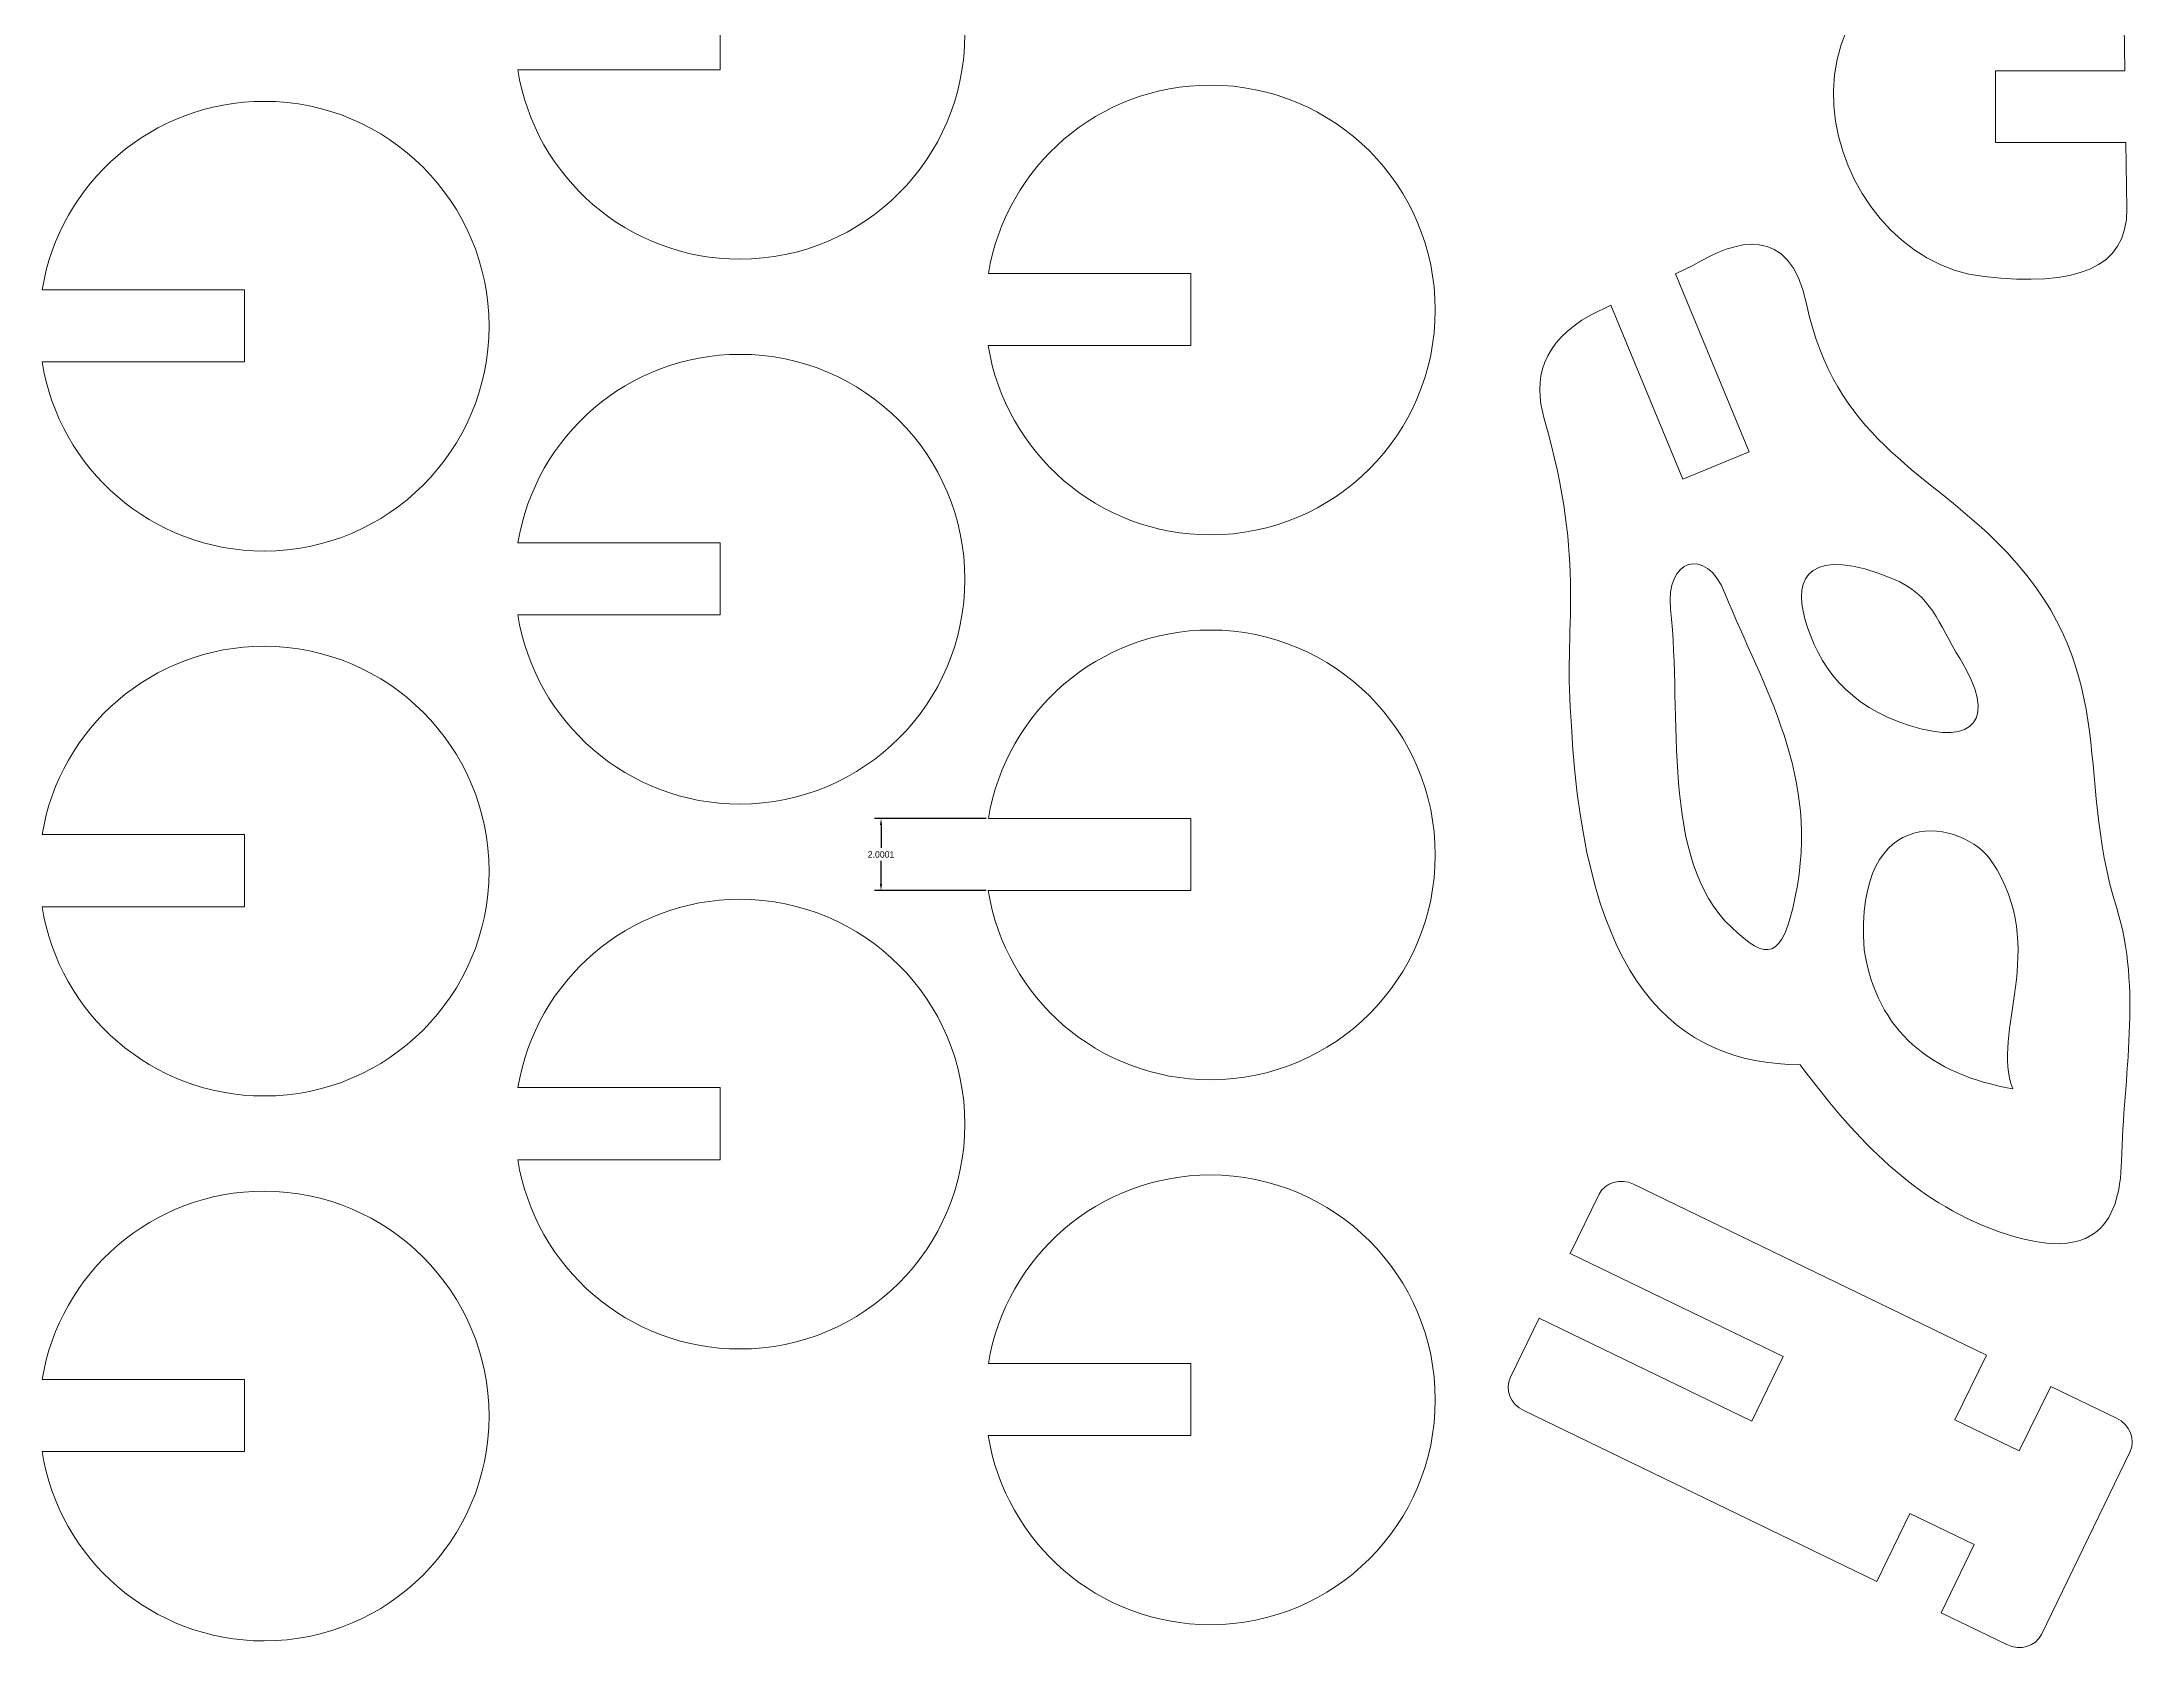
# Model space of a CAD drawing. Header units: centimetres. Extents: x -44 to 217, y -20 to 184.
# Drawn here: x 21 to 79.2, y -18.8 to 25.9 of the extents above; entities that cross this region are included whole.
import ezdxf

# ---------------------------------------------------------------- set-up
doc = ezdxf.new("R2010")
doc.units = ezdxf.units.CM
doc.header["$MEASUREMENT"] = 0
doc.layers.add('Layer 1', color=7, linetype='Continuous')
doc.dimstyles.get("Standard").update_dxf_attribs({"dimtxt": 0.18, "dimasz": 0.18, "dimexe": 0.18, "dimexo": 0.0625, "dimgap": 0.09, "dimtad": 0, "dimtih": 1, "dimtoh": 1, "dimdec": 4, "dimzin": 0, "dimdsep": 46, "dimtxsty": 'Standard', "dimcen": 0.09, "dimadec": 0, "dimazin": 0, "dimtfac": 1, "dimtdec": 4, "dimtofl": 0, "dimtmove": 0, "dimatfit": 3, "dimfxl": 1, "dimtolj": 1, "dimtzin": 0, "dimarcsym": 0})

# ---------------------------------------------------------------- blocks, each defined once
blk = doc.blocks.new('*D1')
at = {"color": 0, "lineweight": -2}
for p, q in [((47.161, 4.343), (44.063, 4.343)), ((44.243, 4.163), (44.243, 3.523)), ((44.243, 2.523), (44.243, 3.163)), ((47.157, 2.343), (44.063, 2.343))]:
    blk.add_line(p, q, dxfattribs=at)
at = {"color": 0}
for points in [[(44.213, 4.163), (44.273, 4.163), (44.243, 4.343)], [(44.213, 2.523), (44.273, 2.523), (44.243, 2.343)]]:
    blk.add_solid(points, dxfattribs=at)
at = {"layer": 'Defpoints', "color": 0}
for p in [(47.223, 4.343), (44.243, 2.343), (47.219, 2.343)]:
    blk.add_point(p, dxfattribs=at)
at = {"color": 0, "insert": (44.243, 3.343), "char_height": 0.18, "attachment_point": 5}
blk.add_mtext('\\A1;2.0001', dxfattribs=at)

msp = doc.modelspace()

# ---------------------------------------------------------------- linework, layer by layer
at = {"layer": 'Layer 1', "lineweight": 9}
for points in [[(34.16476, 27.12788), (34.64879, 30.09401), (37.22294, 32.3588), (40.32582, 32.3588), (40.32582, 32.3588), (43.77336, 32.3588), (46.56912, 29.56309), (46.56912, 26.1155), (46.56912, 26.1155), (46.56912, 22.6679), (43.77336, 19.87201), (40.32582, 19.87201)], [(47.22313, 19.47297), (47.70716, 22.4391), (50.28131, 24.70389), (53.3842, 24.70389), (53.3842, 24.70389), (56.83173, 24.70389), (59.62749, 21.90819), (59.62749, 18.46059), (59.62749, 18.46059), (59.62749, 15.013), (56.83173, 12.2171), (53.3842, 12.2171)], [(20.95629, 19.02268), (21.44032, 21.98882), (24.01447, 24.2536), (27.11736, 24.2536), (27.11736, 24.2536), (30.56489, 24.2536), (33.36065, 21.4579), (33.36065, 18.0103), (33.36065, 18.0103), (33.36065, 14.56271), (30.56489, 11.76681), (27.11736, 11.76681)], [(34.16476, 11.99824), (34.64879, 14.96438), (37.22294, 17.22916), (40.32582, 17.22916), (40.32582, 17.22916), (43.77336, 17.22916), (46.56912, 14.43346), (46.56912, 10.98586), (46.56912, 10.98586), (46.56912, 7.53827), (43.77336, 4.74238), (40.32582, 4.74238)], [(47.22313, 4.34334), (47.70716, 7.30947), (50.28131, 9.57425), (53.3842, 9.57425), (53.3842, 9.57425), (56.83173, 9.57425), (59.62749, 6.77855), (59.62749, 3.33096), (59.62749, 3.33096), (59.62749, -0.11664), (56.83173, -2.91253), (53.3842, -2.91253)], [(20.95629, 3.89305), (21.44032, 6.85918), (24.01447, 9.12397), (27.11736, 9.12397), (27.11736, 9.12397), (30.56489, 9.12397), (33.36065, 6.32826), (33.36065, 2.88067), (33.36065, 2.88067), (33.36065, -0.56693), (30.56489, -3.36282), (27.11736, -3.36282)], [(34.16476, -3.13139), (34.64879, -0.16526), (37.22294, 2.09953), (40.32582, 2.09953), (40.32582, 2.09953), (43.77336, 2.09953), (46.56912, -0.69617), (46.56912, -4.14377), (46.56912, -4.14377), (46.56912, -7.59136), (43.77336, -10.38726), (40.32582, -10.38726)], [(47.22313, -10.7863), (47.70716, -7.82016), (50.28131, -5.55538), (53.3842, -5.55538), (53.3842, -5.55538), (56.83173, -5.55538), (59.62749, -8.35108), (59.62749, -11.79868), (59.62749, -11.79868), (59.62749, -15.24627), (56.83173, -18.04217), (53.3842, -18.04217)], [(20.95629, -11.23659), (21.44032, -8.27045), (24.01447, -6.00567), (27.11736, -6.00567), (27.11736, -6.00567), (30.56489, -6.00567), (33.36065, -8.80137), (33.36065, -12.24896), (33.36065, -12.24896), (33.36065, -15.69656), (30.56489, -18.49245), (27.11736, -18.49245)]]:
    msp.add_open_spline(points, degree=3, knots=[0.571428571, 0.571428571, 0.571428571, 0.571428571, 0.714285714, 0.714285714, 0.714285714, 0.714285714, 0.857142857, 0.857142857, 0.857142857, 0.857142857, 1, 1, 1, 1], dxfattribs=at)
for points in [[(74.86187, 19.38657), (70.30164, 19.88586), (67.91826, 28.24052), (76.03262, 29.29292)], [(78.73436, 27.67188), (78.73436, 27.67188), (78.7706, 25.09966), (78.7706, 25.09966)], [(39.78105, 25.12775), (39.78105, 25.12775), (39.78105, 27.12788), (39.78105, 27.12788)], [(40.32582, 19.87201), (37.21428, 19.87201), (34.63423, 22.1493), (34.16065, 25.12775)], [(34.16065, 25.12775), (34.16065, 25.12775), (39.78105, 25.12775), (39.78105, 25.12775)], [(78.7706, 25.09966), (78.7706, 25.09966), (75.18343, 25.09966), (75.18343, 25.09966)], [(75.18343, 25.09966), (75.18343, 25.09966), (75.18343, 23.1112), (75.18343, 23.1112)], [(75.18343, 23.1112), (75.18343, 23.1112), (78.79856, 23.1112), (78.79856, 23.1112)], [(78.79856, 23.1112), (78.79856, 23.1112), (78.82441, 21.27778), (78.82441, 21.27778)], [(78.82441, 21.27778), (78.84815, 19.59382), (77.38811, 19.10998), (74.86187, 19.38657)], [(66.78144, 19.69715), (67.96559, 20.41159), (69.45931, 20.87458), (69.93294, 18.63186)], [(52.83942, 19.47297), (52.83942, 19.47297), (47.22313, 19.47297), (47.22313, 19.47297)], [(52.83942, 17.47284), (52.83942, 17.47284), (52.83942, 19.47297), (52.83942, 19.47297)], [(66.29382, 19.46091), (66.29382, 19.46091), (66.78144, 19.69715), (66.78144, 19.69715)], [(68.33936, 14.5266), (68.33936, 14.5266), (66.29382, 19.46091), (66.29382, 19.46091)], [(26.57259, 19.02268), (26.57259, 19.02268), (20.95629, 19.02268), (20.95629, 19.02268)], [(26.57259, 17.02256), (26.57259, 17.02256), (26.57259, 19.02268), (26.57259, 19.02268)], [(62.65341, 15.43596), (62.33538, 16.54693), (62.57913, 17.55905), (63.94064, 18.32114)], [(63.94064, 18.32114), (63.94064, 18.32114), (64.50119, 18.59254), (64.50119, 18.59254)], [(64.50119, 18.59254), (64.50119, 18.59254), (66.50248, 13.76489), (66.50248, 13.76489)], [(69.93294, 18.63186), (70.71114, 14.94693), (73.17708, 14.02942), (75.17066, 12.06252)], [(27.11736, 11.76681), (24.00581, 11.76681), (21.42576, 14.04411), (20.95219, 17.02256)], [(20.95219, 17.02256), (20.95219, 17.02256), (26.57259, 17.02256), (26.57259, 17.02256)], [(53.3842, 12.2171), (50.27265, 12.2171), (47.6926, 14.4944), (47.21903, 17.47284)], [(47.21903, 17.47284), (47.21903, 17.47284), (52.83942, 17.47284), (52.83942, 17.47284)], [(63.40799, 6.91358), (63.15642, 9.75437), (63.84327, 11.27939), (62.65341, 15.43596)], [(66.50248, 13.76489), (66.50248, 13.76489), (68.33936, 14.5266), (68.33936, 14.5266)], [(39.78105, 11.99824), (39.78105, 11.99824), (34.16476, 11.99824), (34.16476, 11.99824)], [(39.78105, 9.99812), (39.78105, 9.99812), (39.78105, 11.99824), (39.78105, 11.99824)], [(66.16001, 10.15386), (66.00876, 11.5391), (67.13699, 11.9232), (67.66919, 10.59773)], [(69.88856, 9.88753), (69.55597, 11.03211), (70.02236, 11.95476), (72.32987, 10.99722)], [(75.17066, 12.06252), (78.73256, 8.54815), (77.34077, 5.67605), (78.54411, 1.85341)], [(67.66919, 10.59773), (68.74443, 7.92005), (70.31838, 5.58163), (69.62223, 2.16412)], [(72.32987, 10.99722), (73.42691, 10.54193), (73.56668, 9.78638), (74.19414, 8.77785)], [(40.32582, 4.74238), (37.21428, 4.74238), (34.63423, 7.01967), (34.16065, 9.99812)], [(34.16065, 9.99812), (34.16065, 9.99812), (39.78105, 9.99812), (39.78105, 9.99812)], [(67.84674, 1.32076), (65.85892, 3.21717), (66.48548, 7.17406), (66.16001, 10.15386)], [(72.81813, 6.91358), (71.05648, 7.46329), (70.26733, 8.58433), (69.88856, 9.88753)], [(74.19414, 8.77785), (75.23237, 7.10921), (74.62037, 6.35123), (72.81813, 6.91358)], [(69.75539, -2.49656), (66.29273, -2.46763), (63.79215, -0.21888), (63.40799, 6.91358)], [(71.53089, 0.69934), (71.24949, 4.90941), (74.31672, 4.30004), (75.08189, 3.14064)], [(52.83942, 4.34334), (52.83942, 4.34334), (47.22313, 4.34334), (47.22313, 4.34334)], [(52.83942, 2.34321), (52.83942, 2.34321), (52.83942, 4.34334), (52.83942, 4.34334)], [(26.57259, 3.89305), (26.57259, 3.89305), (20.95629, 3.89305), (20.95629, 3.89305)], [(26.57259, 1.89292), (26.57259, 1.89292), (26.57259, 3.89305), (26.57259, 3.89305)], [(75.08189, 3.14064), (76.68413, 0.71293), (75.03333, -1.59111), (75.65892, -3.16237)], [(53.3842, -2.91253), (50.27265, -2.91253), (47.6926, -0.63524), (47.21903, 2.34321)], [(47.21903, 2.34321), (47.21903, 2.34321), (52.83942, 2.34321), (52.83942, 2.34321)], [(27.11736, -3.36282), (24.00581, -3.36282), (21.42576, -1.08553), (20.95219, 1.89292)], [(20.95219, 1.89292), (20.95219, 1.89292), (26.57259, 1.89292), (26.57259, 1.89292)], [(69.62223, 2.16412), (69.26027, 0.38696), (68.82833, 0.38433), (67.84674, 1.32076)], [(78.54411, 1.85341), (79.24609, -0.3768), (78.73198, -2.82228), (78.67727, -5.15981)], [(75.65892, -3.16237), (73.39516, -2.76288), (71.90081, -1.59412), (71.53089, 0.69934)], [(74.99311, -7.02408), (72.74148, -6.14595), (71.18926, -4.40676), (69.75539, -2.49656)], [(39.78105, -3.13139), (39.78105, -3.13139), (34.16476, -3.13139), (34.16476, -3.13139)], [(39.78105, -5.13152), (39.78105, -5.13152), (39.78105, -3.13139), (39.78105, -3.13139)], [(40.32582, -10.38726), (37.21428, -10.38726), (34.63423, -8.10997), (34.16065, -5.13152)], [(34.16065, -5.13152), (34.16065, -5.13152), (39.78105, -5.13152), (39.78105, -5.13152)], [(78.67727, -5.15981), (78.63493, -6.96712), (77.87631, -8.14852), (74.99311, -7.02408)], [(65.13173, -5.81138), (64.76559, -5.63396), (64.33442, -5.76064), (64.17348, -6.09284)], [(74.93051, -10.55929), (74.93051, -10.55929), (65.13173, -5.81138), (65.13173, -5.81138)], [(64.17348, -6.09284), (64.17348, -6.09284), (63.37663, -7.73735), (63.37663, -7.73735)], [(63.37663, -7.73735), (63.37663, -7.73735), (69.28445, -10.59996), (69.28445, -10.59996)], [(62.50953, -9.52684), (62.50953, -9.52684), (61.71274, -11.17135), (61.71274, -11.17135)], [(68.41742, -12.38944), (68.41742, -12.38944), (62.50953, -9.52684), (62.50953, -9.52684)], [(52.83942, -10.7863), (52.83942, -10.7863), (47.22313, -10.7863), (47.22313, -10.7863)], [(52.83942, -12.78642), (52.83942, -12.78642), (52.83942, -10.7863), (52.83942, -10.7863)], [(69.28445, -10.59996), (69.28445, -10.59996), (68.41742, -12.38944), (68.41742, -12.38944)], [(74.04725, -12.35031), (74.04725, -12.35031), (74.93051, -10.55929), (74.93051, -10.55929)], [(26.57259, -11.23659), (26.57259, -11.23659), (20.95629, -11.23659), (20.95629, -11.23659)], [(26.57259, -13.23671), (26.57259, -13.23671), (26.57259, -11.23659), (26.57259, -11.23659)], [(61.71274, -11.17135), (61.55174, -11.50355), (61.71954, -11.92042), (62.08567, -12.09784)], [(76.71992, -11.42639), (76.71992, -11.42639), (75.83673, -13.21741), (75.83673, -13.21741)], [(78.54128, -12.30887), (78.54128, -12.30887), (76.71992, -11.42639), (76.71992, -11.42639)], [(62.08567, -12.09784), (62.08567, -12.09784), (71.88445, -16.84569), (71.88445, -16.84569)], [(53.3842, -18.04217), (50.27265, -18.04217), (47.6926, -15.76487), (47.21903, -12.78642)], [(47.21903, -12.78642), (47.21903, -12.78642), (52.83942, -12.78642), (52.83942, -12.78642)], [(75.83673, -13.21741), (75.83673, -13.21741), (74.04725, -12.35031), (74.04725, -12.35031)], [(78.91421, -13.23537), (79.07521, -12.90317), (78.90741, -12.4863), (78.54128, -12.30887)], [(27.11736, -18.49245), (24.00581, -18.49245), (21.42576, -16.21516), (20.95219, -13.23671)], [(20.95219, -13.23671), (20.95219, -13.23671), (26.57259, -13.23671), (26.57259, -13.23671)], [(76.45353, -18.31381), (76.45353, -18.31381), (78.91421, -13.23537), (78.91421, -13.23537)], [(71.88445, -16.84569), (71.88445, -16.84569), (72.80216, -14.95185), (72.80216, -14.95185)], [(72.80216, -14.95185), (72.80216, -14.95185), (74.59157, -15.81888), (74.59157, -15.81888)], [(74.59157, -15.81888), (74.59157, -15.81888), (73.67393, -17.71279), (73.67393, -17.71279)], [(73.67393, -17.71279), (73.67393, -17.71279), (75.49523, -18.59528), (75.49523, -18.59528)], [(75.49523, -18.59528), (75.86136, -18.7727), (76.29253, -18.64601), (76.45353, -18.31381)]]:
    msp.add_open_spline(points, degree=3, dxfattribs=at)

# ---------------------------------------------------------------- dimensions: what is measured, and where the dimension line sits
dim = msp.add_linear_dim(base=(44.24338, 2.34321), p1=(47.22313, 4.34334), p2=(47.21903, 2.34321), angle=90, dimstyle='Standard')
dim.commit()
dim.dimension.update_dxf_attribs({"geometry": '*D1', "text_midpoint": (44.24338, 3.34327)})

doc.saveas('drawing.dxf')
